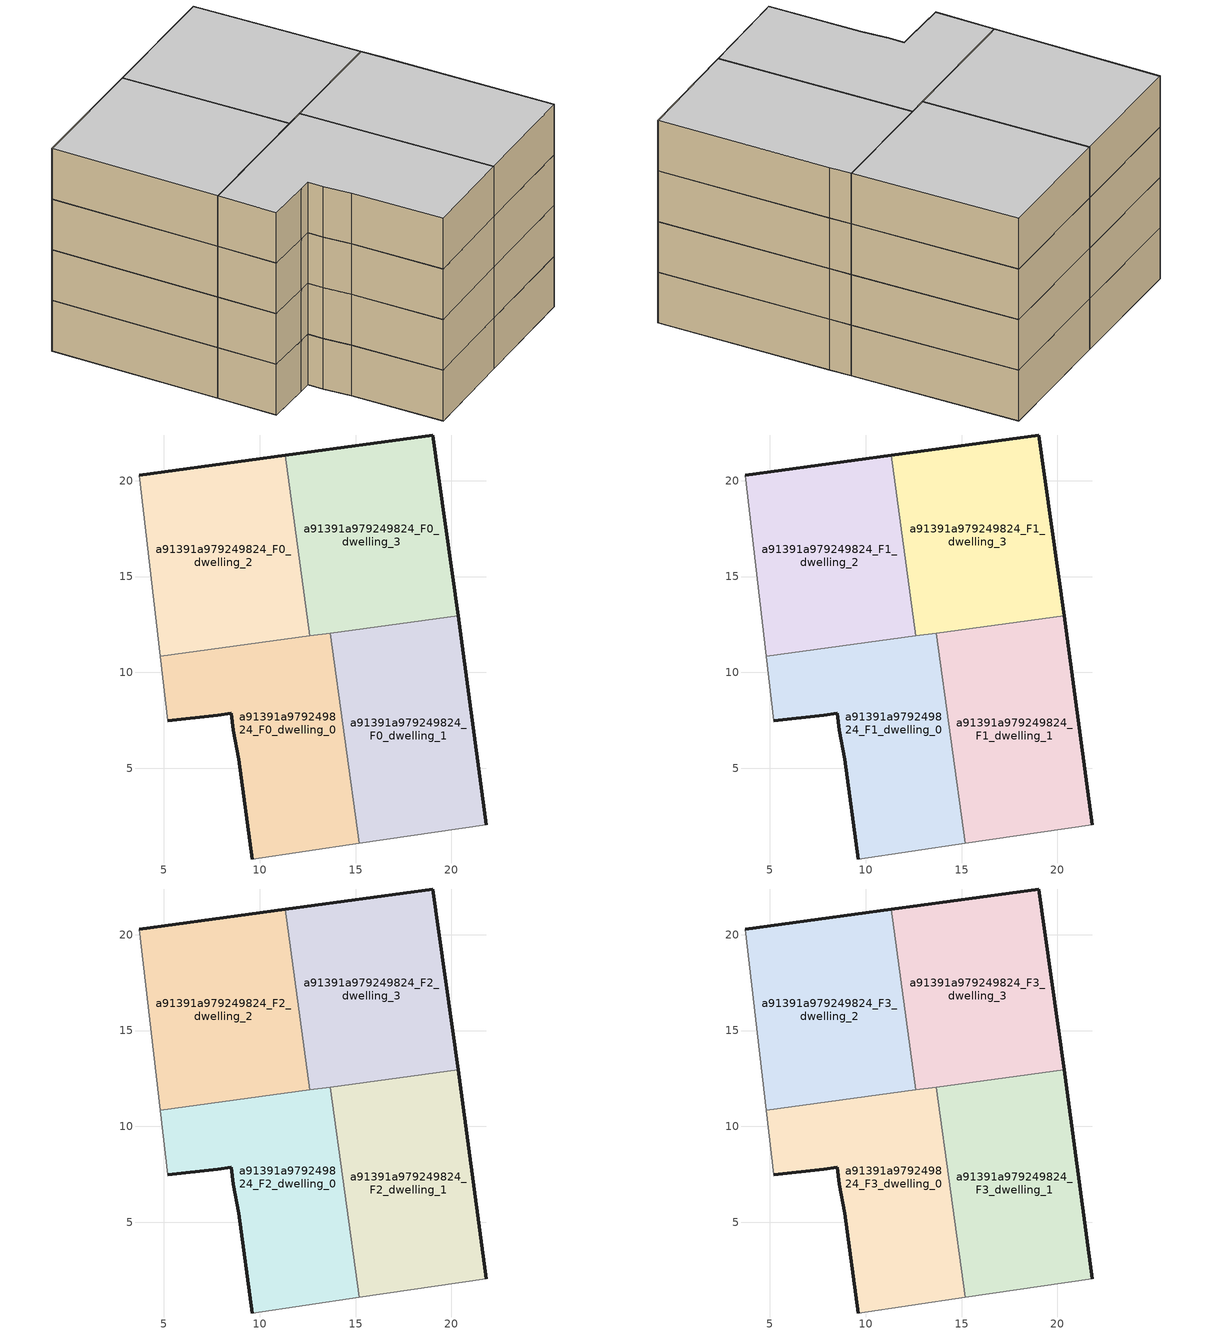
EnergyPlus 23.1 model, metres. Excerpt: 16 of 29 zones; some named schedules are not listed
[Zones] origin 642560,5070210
a91391a979249824_F0_dwelling_0
 floor ground (EU_floor_Construction): 15.19,1.09 13.69,12.05 4.82,10.84 5.21,7.48 7.81,7.78 8.52,7.88 8.61,6.98 8.92,5.47 9.61,0.27 z0
 wall outside (EU_wall_Construction): 9.61,0.27 8.92,5.47 8.61,6.98 8.52,7.88 7.81,7.78 5.21,7.48 z0:3
 wall adiabatic (EU_wall_Construction): 5.21,7.48 4.82,10.84 / 15.19,1.09 9.61,0.27 z0:3
 wall to a91391a979249824_F0_dwelling_1 (EU_wall_Construction): 13.69,12.05 15.19,1.09 z0:3
 wall to a91391a979249824_F0_dwelling_2 (EU_wall_Construction): 4.82,10.84 12.62,11.91 z0:3
 wall to a91391a979249824_F0_dwelling_3 (EU_wall_Construction): 12.62,11.91 13.69,12.05 z0:3
a91391a979249824_F0_dwelling_1
 floor ground (EU_floor_Construction): 21.82,2.07 20.53,11.78 20.36,12.96 13.69,12.05 15.19,1.09 z0
 wall outside (EU_wall_Construction): 20.36,12.96 20.53,11.78 21.82,2.07 z0:3
 wall adiabatic (EU_wall_Construction): 21.82,2.07 15.19,1.09 z0:3
 wall to a91391a979249824_F0_dwelling_3 (EU_wall_Construction): 13.69,12.05 20.36,12.96 z0:3
a91391a979249824_F0_dwelling_2
 floor ground (EU_floor_Construction): 12.62,11.91 11.33,21.33 3.72,20.29 4.82,10.84 z0
 wall outside (EU_wall_Construction): 3.72,20.29 11.33,21.33 z0:3
 wall to a91391a979249824_F0_dwelling_3 (EU_wall_Construction): 11.33,21.33 12.62,11.91 z0:3
 wall adiabatic (EU_wall_Construction): 4.82,10.84 3.72,20.29 z0:3
a91391a979249824_F0_dwelling_3
 floor ground (EU_floor_Construction): 20.36,12.96 19.03,22.38 11.33,21.33 12.62,11.91 z0
 wall outside (EU_wall_Construction): 11.33,21.33 19.03,22.38 20.36,12.96 z0:3
a91391a979249824_F1_dwelling_0
 floor to a91391a979249824_F0_dwelling_0 (EU_floor_Construction): 15.19,1.09 13.69,12.05 4.82,10.84 5.21,7.48 7.81,7.78 8.52,7.88 8.61,6.98 8.92,5.47 9.61,0.27 z3
 wall outside (EU_wall_Construction): 9.61,0.27 8.92,5.47 8.61,6.98 8.52,7.88 7.81,7.78 5.21,7.48 z3:6
 wall adiabatic (EU_wall_Construction): 5.21,7.48 4.82,10.84 / 15.19,1.09 9.61,0.27 z3:6
 wall to a91391a979249824_F1_dwelling_1 (EU_wall_Construction): 13.69,12.05 15.19,1.09 z3:6
 wall to a91391a979249824_F1_dwelling_2 (EU_wall_Construction): 4.82,10.84 12.62,11.91 z3:6
 wall to a91391a979249824_F1_dwelling_3 (EU_wall_Construction): 12.62,11.91 13.69,12.05 z3:6
a91391a979249824_F1_dwelling_1
 floor to a91391a979249824_F0_dwelling_1 (EU_floor_Construction): 21.82,2.07 20.53,11.78 20.36,12.96 13.69,12.05 15.19,1.09 z3
 wall outside (EU_wall_Construction): 20.36,12.96 20.53,11.78 21.82,2.07 z3:6
 wall adiabatic (EU_wall_Construction): 21.82,2.07 15.19,1.09 z3:6
 wall to a91391a979249824_F1_dwelling_3 (EU_wall_Construction): 13.69,12.05 20.36,12.96 z3:6
a91391a979249824_F1_dwelling_2
 floor to a91391a979249824_F0_dwelling_2 (EU_floor_Construction): 12.62,11.91 11.33,21.33 3.72,20.29 4.82,10.84 z3
 wall outside (EU_wall_Construction): 3.72,20.29 11.33,21.33 z3:6
 wall to a91391a979249824_F1_dwelling_3 (EU_wall_Construction): 11.33,21.33 12.62,11.91 z3:6
 wall adiabatic (EU_wall_Construction): 4.82,10.84 3.72,20.29 z3:6
a91391a979249824_F1_dwelling_3
 floor to a91391a979249824_F0_dwelling_3 (EU_floor_Construction): 20.36,12.96 19.03,22.38 11.33,21.33 12.62,11.91 z3
 wall outside (EU_wall_Construction): 11.33,21.33 19.03,22.38 20.36,12.96 z3:6
a91391a979249824_F2_dwelling_0
 floor to a91391a979249824_F1_dwelling_0 (EU_floor_Construction): 15.19,1.09 13.69,12.05 4.82,10.84 5.21,7.48 7.81,7.78 8.52,7.88 8.61,6.98 8.92,5.47 9.61,0.27 z6
 wall outside (EU_wall_Construction): 9.61,0.27 8.92,5.47 8.61,6.98 8.52,7.88 7.81,7.78 5.21,7.48 z6:9
 wall adiabatic (EU_wall_Construction): 5.21,7.48 4.82,10.84 / 15.19,1.09 9.61,0.27 z6:9
 wall to a91391a979249824_F2_dwelling_1 (EU_wall_Construction): 13.69,12.05 15.19,1.09 z6:9
 wall to a91391a979249824_F2_dwelling_2 (EU_wall_Construction): 4.82,10.84 12.62,11.91 z6:9
 wall to a91391a979249824_F2_dwelling_3 (EU_wall_Construction): 12.62,11.91 13.69,12.05 z6:9
a91391a979249824_F2_dwelling_1
 floor to a91391a979249824_F1_dwelling_1 (EU_floor_Construction): 21.82,2.07 20.53,11.78 20.36,12.96 13.69,12.05 15.19,1.09 z6
 wall outside (EU_wall_Construction): 20.36,12.96 20.53,11.78 21.82,2.07 z6:9
 wall adiabatic (EU_wall_Construction): 21.82,2.07 15.19,1.09 z6:9
 wall to a91391a979249824_F2_dwelling_3 (EU_wall_Construction): 13.69,12.05 20.36,12.96 z6:9
a91391a979249824_F2_dwelling_2
 floor to a91391a979249824_F1_dwelling_2 (EU_floor_Construction): 12.62,11.91 11.33,21.33 3.72,20.29 4.82,10.84 z6
 wall outside (EU_wall_Construction): 3.72,20.29 11.33,21.33 z6:9
 wall to a91391a979249824_F2_dwelling_3 (EU_wall_Construction): 11.33,21.33 12.62,11.91 z6:9
 wall adiabatic (EU_wall_Construction): 4.82,10.84 3.72,20.29 z6:9
a91391a979249824_F2_dwelling_3
 floor to a91391a979249824_F1_dwelling_3 (EU_floor_Construction): 20.36,12.96 19.03,22.38 11.33,21.33 12.62,11.91 z6
 wall outside (EU_wall_Construction): 11.33,21.33 19.03,22.38 20.36,12.96 z6:9
a91391a979249824_F3_dwelling_0
 floor to a91391a979249824_F2_dwelling_0 (EU_floor_Construction): 15.19,1.09 13.69,12.05 4.82,10.84 5.21,7.48 7.81,7.78 8.52,7.88 8.61,6.98 8.92,5.47 9.61,0.27 z9
 wall outside (EU_wall_Construction): 9.61,0.27 8.92,5.47 8.61,6.98 8.52,7.88 7.81,7.78 5.21,7.48 z9:12
 wall adiabatic (EU_wall_Construction): 5.21,7.48 4.82,10.84 / 15.19,1.09 9.61,0.27 z9:12
 wall to a91391a979249824_F3_dwelling_1 (EU_wall_Construction): 13.69,12.05 15.19,1.09 z9:12
 wall to a91391a979249824_F3_dwelling_2 (EU_wall_Construction): 4.82,10.84 12.62,11.91 z9:12
 wall to a91391a979249824_F3_dwelling_3 (EU_wall_Construction): 12.62,11.91 13.69,12.05 z9:12
 ceiling to a91391a979249824_F4_dwelling_0 (EU_floor_Construction): 13.69,12.05 15.19,1.09 9.61,0.27 8.92,5.47 8.61,6.98 8.52,7.88 7.81,7.78 5.21,7.48 4.82,10.84 z12
a91391a979249824_F3_dwelling_1
 floor to a91391a979249824_F2_dwelling_1 (EU_floor_Construction): 21.82,2.07 20.53,11.78 20.36,12.96 13.69,12.05 15.19,1.09 z9
 wall outside (EU_wall_Construction): 20.36,12.96 20.53,11.78 21.82,2.07 z9:12
 wall adiabatic (EU_wall_Construction): 21.82,2.07 15.19,1.09 z9:12
 wall to a91391a979249824_F3_dwelling_3 (EU_wall_Construction): 13.69,12.05 20.36,12.96 z9:12
 ceiling to a91391a979249824_F4_dwelling_1 (EU_floor_Construction): 20.36,12.96 20.53,11.78 21.82,2.07 15.19,1.09 13.69,12.05 z12
a91391a979249824_F3_dwelling_2
 floor to a91391a979249824_F2_dwelling_2 (EU_floor_Construction): 12.62,11.91 11.33,21.33 3.72,20.29 4.82,10.84 z9
 wall outside (EU_wall_Construction): 3.72,20.29 11.33,21.33 z9:12
 wall to a91391a979249824_F3_dwelling_3 (EU_wall_Construction): 11.33,21.33 12.62,11.91 z9:12
 wall adiabatic (EU_wall_Construction): 4.82,10.84 3.72,20.29 z9:12
 ceiling to a91391a979249824_F4_dwelling_2 (EU_floor_Construction): 11.33,21.33 12.62,11.91 4.82,10.84 3.72,20.29 z12
a91391a979249824_F3_dwelling_3
 floor to a91391a979249824_F2_dwelling_3 (EU_floor_Construction): 20.36,12.96 19.03,22.38 11.33,21.33 12.62,11.91 z9
 wall outside (EU_wall_Construction): 11.33,21.33 19.03,22.38 20.36,12.96 z9:12
 ceiling to a91391a979249824_F4_dwelling_3 (EU_floor_Construction): 19.03,22.38 20.36,12.96 12.62,11.91 11.33,21.33 z12
[Building]
EU S2 Campaign: North Axis=0; Terrain=City; Solar Distribution=FullExterior
[Site:Location]
Lyon-Bron: Latitude=45.75; Longitude=5; Time Zone=1; Elevation=198
[SizingPeriod:WeatherFileDays]
AnnualSizingPeriod: Begin Month=1; Begin Day of Month=1; End Month=12; End Day of Month=31; Day of Week for Start Day=Monday; Use Weather File Daylight Saving Period=No; Use Weather File Rain and Snow Indicators=No
[MATERIAL]
EU_InternalMass_Material: Roughness=MediumRough; Thickness=0.1; Conductivity=1; Density=1800; Specific Heat=900; Thermal Absorptance=0.9; Solar Absorptance=0.7; Visible Absorptance=0.7
[MATERIAL:NOMASS] Roughness=MediumRough; Thermal Absorptance=0.9; Solar Absorptance=0.7; Visible Absorptance=0.7
Name | Thermal Resistance
EU_wall_NoMass | 0.776494
EU_floor_NoMass | 0.421597
[CONSTRUCTION]
EU_wall_Construction: EU_wall_NoMass
EU_floor_Construction: EU_floor_NoMass
EU_InternalMass_Construction: EU_InternalMass_Material
[ZONE] Type=1; Multiplier=1; Ceiling Height=autocalculate; Floor Area=autocalculate; Part of Total Floor Area=Yes
Name | Volume
a91391a979249824_F0_dwelling_0; a91391a979249824_F1_dwelling_0; a91391a979249824_F2_dwelling_0; a91391a979249824_F3_dwelling_0 | 222.185
a91391a979249824_F0_dwelling_1; a91391a979249824_F1_dwelling_1; a91391a979249824_F2_dwelling_1; a91391a979249824_F3_dwelling_1 | 222.177
a91391a979249824_F0_dwelling_2; a91391a979249824_F1_dwelling_2; a91391a979249824_F2_dwelling_2; a91391a979249824_F3_dwelling_2; a91391a979249824_F0_dwelling_3; a91391a979249824_F1_dwelling_3; a91391a979249824_F2_dwelling_3; a91391a979249824_F3_dwelling_3 | 222.16
[INTERNALMASS] Construction=EU_InternalMass_Construction
Name | Zone or ZoneList | Surface Area
a91391a979249824_F0_dwelling_0_EU_InternalMass | a91391a979249824_F0_dwelling_0 | 74.0616
a91391a979249824_F0_dwelling_1_EU_InternalMass | a91391a979249824_F0_dwelling_1 | 74.0584
a91391a979249824_F0_dwelling_2_EU_InternalMass | a91391a979249824_F0_dwelling_2 | 74.0531
a91391a979249824_F0_dwelling_3_EU_InternalMass | a91391a979249824_F0_dwelling_3 | 74.0535
a91391a979249824_F1_dwelling_0_EU_InternalMass | a91391a979249824_F1_dwelling_0 | 74.0616
a91391a979249824_F1_dwelling_1_EU_InternalMass | a91391a979249824_F1_dwelling_1 | 74.0584
a91391a979249824_F1_dwelling_2_EU_InternalMass | a91391a979249824_F1_dwelling_2 | 74.0531
a91391a979249824_F1_dwelling_3_EU_InternalMass | a91391a979249824_F1_dwelling_3 | 74.0535
a91391a979249824_F2_dwelling_0_EU_InternalMass | a91391a979249824_F2_dwelling_0 | 74.0616
a91391a979249824_F2_dwelling_1_EU_InternalMass | a91391a979249824_F2_dwelling_1 | 74.0584
a91391a979249824_F2_dwelling_2_EU_InternalMass | a91391a979249824_F2_dwelling_2 | 74.0531
a91391a979249824_F2_dwelling_3_EU_InternalMass | a91391a979249824_F2_dwelling_3 | 74.0535
a91391a979249824_F3_dwelling_0_EU_InternalMass | a91391a979249824_F3_dwelling_0 | 74.0616
a91391a979249824_F3_dwelling_1_EU_InternalMass | a91391a979249824_F3_dwelling_1 | 74.0584
a91391a979249824_F3_dwelling_2_EU_InternalMass | a91391a979249824_F3_dwelling_2 | 74.0531
a91391a979249824_F3_dwelling_3_EU_InternalMass | a91391a979249824_F3_dwelling_3 | 74.0535
[OTHEREQUIPMENT] Fuel Type=Electricity; Design Level Calculation Method=Watts/Area; Power per Zone Floor Area=1; Fraction Latent=0; Fraction Radiant=0; Fraction Lost=0; Carbon Dioxide Generation Rate=0; EndUse Subcategory=EU_Step8_InternalGains
Name | Zone or ZoneList or Space or SpaceList | Schedule
EU_Step8_InternalGain_a91391a979249824_F0_dwelling_0_f000 | a91391a979249824_F0_dwelling_0 | EU_Step8_GainSchedule_a91391a979249824_F0_dwelling_0_f000
EU_Step8_InternalGain_a91391a979249824_F0_dwelling_1_f000 | a91391a979249824_F0_dwelling_1 | EU_Step8_GainSchedule_a91391a979249824_F0_dwelling_1_f000
EU_Step8_InternalGain_a91391a979249824_F0_dwelling_2_f000 | a91391a979249824_F0_dwelling_2 | EU_Step8_GainSchedule_a91391a979249824_F0_dwelling_2_f000
EU_Step8_InternalGain_a91391a979249824_F0_dwelling_3_f000 | a91391a979249824_F0_dwelling_3 | EU_Step8_GainSchedule_a91391a979249824_F0_dwelling_3_f000
EU_Step8_InternalGain_a91391a979249824_F1_dwelling_0_f000 | a91391a979249824_F1_dwelling_0 | EU_Step8_GainSchedule_a91391a979249824_F1_dwelling_0_f000
EU_Step8_InternalGain_a91391a979249824_F1_dwelling_1_f000 | a91391a979249824_F1_dwelling_1 | EU_Step8_GainSchedule_a91391a979249824_F1_dwelling_1_f000
EU_Step8_InternalGain_a91391a979249824_F1_dwelling_2_f000 | a91391a979249824_F1_dwelling_2 | EU_Step8_GainSchedule_a91391a979249824_F1_dwelling_2_f000
EU_Step8_InternalGain_a91391a979249824_F1_dwelling_3_f000 | a91391a979249824_F1_dwelling_3 | EU_Step8_GainSchedule_a91391a979249824_F1_dwelling_3_f000
EU_Step8_InternalGain_a91391a979249824_F2_dwelling_0_f000 | a91391a979249824_F2_dwelling_0 | EU_Step8_GainSchedule_a91391a979249824_F2_dwelling_0_f000
EU_Step8_InternalGain_a91391a979249824_F2_dwelling_1_f000 | a91391a979249824_F2_dwelling_1 | EU_Step8_GainSchedule_a91391a979249824_F2_dwelling_1_f000
EU_Step8_InternalGain_a91391a979249824_F2_dwelling_2_f000 | a91391a979249824_F2_dwelling_2 | EU_Step8_GainSchedule_a91391a979249824_F2_dwelling_2_f000
EU_Step8_InternalGain_a91391a979249824_F2_dwelling_3_f000 | a91391a979249824_F2_dwelling_3 | EU_Step8_GainSchedule_a91391a979249824_F2_dwelling_3_f000
EU_Step8_InternalGain_a91391a979249824_F3_dwelling_0_f000 | a91391a979249824_F3_dwelling_0 | EU_Step8_GainSchedule_a91391a979249824_F3_dwelling_0_f000
EU_Step8_InternalGain_a91391a979249824_F3_dwelling_1_f000 | a91391a979249824_F3_dwelling_1 | EU_Step8_GainSchedule_a91391a979249824_F3_dwelling_1_f000
EU_Step8_InternalGain_a91391a979249824_F3_dwelling_2_f000 | a91391a979249824_F3_dwelling_2 | EU_Step8_GainSchedule_a91391a979249824_F3_dwelling_2_f000
EU_Step8_InternalGain_a91391a979249824_F3_dwelling_3_f000 | a91391a979249824_F3_dwelling_3 | EU_Step8_GainSchedule_a91391a979249824_F3_dwelling_3_f000
[ZONEVENTILATION:DESIGNFLOWRATE] Schedule=EU_AlwaysOn; Design Flow Rate Calculation Method=AirChanges/Hour; Air Changes per Hour=0.693814; Ventilation Type=Natural; Fan Pressure Rise=0; Fan Total Efficiency=1; Constant Term Coefficient=1; Temperature Term Coefficient=0; Velocity Term Coefficient=0; Velocity Squared Term Coefficient=0; Minimum Indoor Temperature=-100; Maximum Indoor Temperature=100; Delta Temperature=-100; Minimum Outdoor Temperature=-100; Maximum Outdoor Temperature=100; Maximum Wind Speed=40
Name | Zone or ZoneList or Space or SpaceList
EU_ConstantAir_a91391a979249824_F0_dwelling_0 | a91391a979249824_F0_dwelling_0
EU_ConstantAir_a91391a979249824_F0_dwelling_1 | a91391a979249824_F0_dwelling_1
EU_ConstantAir_a91391a979249824_F0_dwelling_2 | a91391a979249824_F0_dwelling_2
EU_ConstantAir_a91391a979249824_F0_dwelling_3 | a91391a979249824_F0_dwelling_3
EU_ConstantAir_a91391a979249824_F1_dwelling_0 | a91391a979249824_F1_dwelling_0
EU_ConstantAir_a91391a979249824_F1_dwelling_1 | a91391a979249824_F1_dwelling_1
EU_ConstantAir_a91391a979249824_F1_dwelling_2 | a91391a979249824_F1_dwelling_2
EU_ConstantAir_a91391a979249824_F1_dwelling_3 | a91391a979249824_F1_dwelling_3
EU_ConstantAir_a91391a979249824_F2_dwelling_0 | a91391a979249824_F2_dwelling_0
EU_ConstantAir_a91391a979249824_F2_dwelling_1 | a91391a979249824_F2_dwelling_1
EU_ConstantAir_a91391a979249824_F2_dwelling_2 | a91391a979249824_F2_dwelling_2
EU_ConstantAir_a91391a979249824_F2_dwelling_3 | a91391a979249824_F2_dwelling_3
EU_ConstantAir_a91391a979249824_F3_dwelling_0 | a91391a979249824_F3_dwelling_0
EU_ConstantAir_a91391a979249824_F3_dwelling_1 | a91391a979249824_F3_dwelling_1
EU_ConstantAir_a91391a979249824_F3_dwelling_2 | a91391a979249824_F3_dwelling_2
EU_ConstantAir_a91391a979249824_F3_dwelling_3 | a91391a979249824_F3_dwelling_3
[HVACTEMPLATE:THERMOSTAT] Constant Heating Setpoint=20; Constant Cooling Setpoint=50
EU_HeatOnly_a91391a979249824_F0_dwelling_0; EU_HeatOnly_a91391a979249824_F0_dwelling_1; EU_HeatOnly_a91391a979249824_F0_dwelling_2; EU_HeatOnly_a91391a979249824_F0_dwelling_3; EU_HeatOnly_a91391a979249824_F1_dwelling_0; EU_HeatOnly_a91391a979249824_F1_dwelling_1; EU_HeatOnly_a91391a979249824_F1_dwelling_2; EU_HeatOnly_a91391a979249824_F1_dwelling_3; EU_HeatOnly_a91391a979249824_F2_dwelling_0; EU_HeatOnly_a91391a979249824_F2_dwelling_1; EU_HeatOnly_a91391a979249824_F2_dwelling_2; EU_HeatOnly_a91391a979249824_F2_dwelling_3; EU_HeatOnly_a91391a979249824_F3_dwelling_0; EU_HeatOnly_a91391a979249824_F3_dwelling_1; EU_HeatOnly_a91391a979249824_F3_dwelling_2; EU_HeatOnly_a91391a979249824_F3_dwelling_3; EU_HeatOnly_a91391a979249824_F4_dwelling_0; EU_HeatOnly_a91391a979249824_F4_dwelling_1; EU_HeatOnly_a91391a979249824_F4_dwelling_2; EU_HeatOnly_a91391a979249824_F4_dwelling_3; EU_HeatOnly_a91391a979249824_F5_dwelling_0; EU_HeatOnly_a91391a979249824_F5_dwelling_1; EU_HeatOnly_a91391a979249824_F5_dwelling_2; EU_HeatOnly_a91391a979249824_F6_dwelling_0; EU_HeatOnly_a91391a979249824_F6_dwelling_1; EU_HeatOnly_a91391a979249824_F6_dwelling_2; EU_HeatOnly_a91391a979249824_F7_dwelling_0; EU_HeatOnly_a91391a979249824_F7_dwelling_1; EU_HeatOnly_a91391a979249824_F7_dwelling_2
[HVACTEMPLATE:ZONE:IDEALLOADSAIRSYSTEM] System Availability Schedule=EU_AlwaysOn; Maximum Heating Supply Air Temperature=50; Minimum Cooling Supply Air Temperature=13; Maximum Heating Supply Air Humidity Ratio=0.0156; Minimum Cooling Supply Air Humidity Ratio=0.0077; Heating Limit=NoLimit; Cooling Limit=NoLimit; Heating Availability Schedule=EU_AlwaysOn; Cooling Availability Schedule=EU_CoolingOff; Dehumidification Control Type=ConstantSensibleHeatRatio; Cooling Sensible Heat Ratio=0.7; Dehumidification Setpoint=60; Humidification Control Type=None; Humidification Setpoint=30; Outdoor Air Method=None; Outdoor Air Flow Rate per Person=0.00944; Outdoor Air Flow Rate per Zone Floor Area=0; Outdoor Air Flow Rate per Zone=0; Demand Controlled Ventilation Type=None; Outdoor Air Economizer Type=NoEconomizer; Heat Recovery Type=None; Sensible Heat Recovery Effectiveness=0.7; Latent Heat Recovery Effectiveness=0.65
Name | Template Thermostat
a91391a979249824_F0_dwelling_0 | EU_HeatOnly_a91391a979249824_F0_dwelling_0
a91391a979249824_F0_dwelling_1 | EU_HeatOnly_a91391a979249824_F0_dwelling_1
a91391a979249824_F0_dwelling_2 | EU_HeatOnly_a91391a979249824_F0_dwelling_2
a91391a979249824_F0_dwelling_3 | EU_HeatOnly_a91391a979249824_F0_dwelling_3
a91391a979249824_F1_dwelling_0 | EU_HeatOnly_a91391a979249824_F1_dwelling_0
a91391a979249824_F1_dwelling_1 | EU_HeatOnly_a91391a979249824_F1_dwelling_1
a91391a979249824_F1_dwelling_2 | EU_HeatOnly_a91391a979249824_F1_dwelling_2
a91391a979249824_F1_dwelling_3 | EU_HeatOnly_a91391a979249824_F1_dwelling_3
a91391a979249824_F2_dwelling_0 | EU_HeatOnly_a91391a979249824_F2_dwelling_0
a91391a979249824_F2_dwelling_1 | EU_HeatOnly_a91391a979249824_F2_dwelling_1
a91391a979249824_F2_dwelling_2 | EU_HeatOnly_a91391a979249824_F2_dwelling_2
a91391a979249824_F2_dwelling_3 | EU_HeatOnly_a91391a979249824_F2_dwelling_3
a91391a979249824_F3_dwelling_0 | EU_HeatOnly_a91391a979249824_F3_dwelling_0
a91391a979249824_F3_dwelling_1 | EU_HeatOnly_a91391a979249824_F3_dwelling_1
